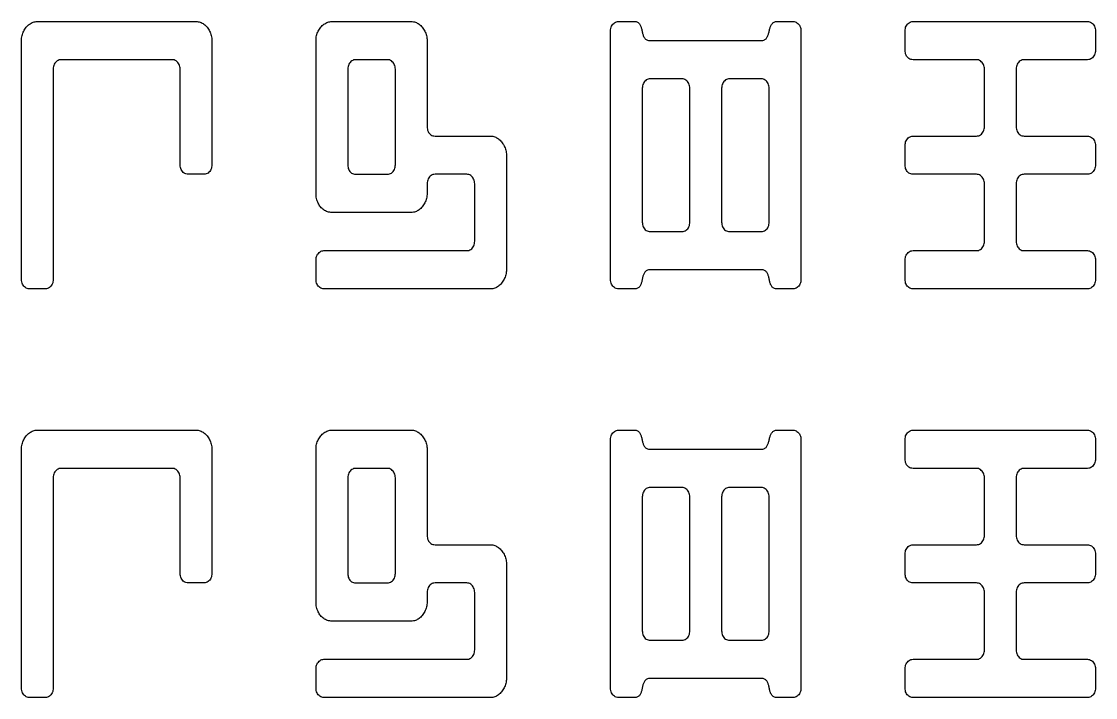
# Model space of a CAD drawing. Extents: x 7.2 to 83.4, y 7.2 to 40.5.
# Drawn here: x 26.42 to 35.21, y 14.4 to 19.93 of the extents above; entities that cross this region are included whole.
import ezdxf

# ---------------------------------------------------------------- set-up
doc = ezdxf.new("R2010")
doc.units = 0
doc.layers.add('Layer_1', color=7, linetype='CONTINUOUS')

msp = doc.modelspace()

# ---------------------------------------------------------------- linework, layer by layer
at = {"layer": 'Layer_1', "color": 7}
for p, q in [((26.545792, 19.933303), (27.844647, 19.933303)), ((28.956486, 19.933305), (29.605915, 19.933305)), ((31.302205, 19.933302), (31.432092, 19.933302)), ((32.601035, 19.933302), (32.730919, 19.933302)), ((33.712889, 19.933303), (35.141631, 19.933303)), ((31.23727, 17.823924), (31.23727, 19.855178)), ((32.795857, 19.855176), (32.795857, 17.823922)), ((33.647954, 19.698928), (33.647954, 19.855179)), ((35.206567, 19.855177), (35.206567, 19.698926)), ((26.415916, 17.823924), (26.415916, 19.777053)), ((27.974539, 19.777053), (27.974539, 18.761426)), ((28.82661, 18.527052), (28.82661, 19.777054)), ((29.735804, 19.777054), (29.735804, 19.073928)), ((31.561955, 19.77705), (32.471154, 19.77705)), ((27.649823, 19.620801), (26.740624, 19.620801)), ((29.411093, 19.620805), (29.151323, 19.620805)), ((34.232442, 19.620805), (33.712899, 19.620805)), ((35.141618, 19.620801), (34.622075, 19.620801)), ((26.675688, 19.542675), (26.675688, 17.823921)), ((27.714758, 18.761424), (27.714758, 19.542676)), ((29.086385, 19.542678), (29.086385, 18.761427)), ((29.476028, 18.761428), (29.476028, 19.542679)), ((34.297378, 19.073928), (34.297378, 19.542679)), ((34.55714, 19.542674), (34.55714, 19.073923)), ((31.821771, 19.464555), (31.562001, 19.464555)), ((32.471198, 19.464555), (32.211428, 19.464555)), ((31.497066, 19.386431), (31.497066, 18.292679)), ((31.886707, 18.292677), (31.886707, 19.386429)), ((32.14649, 19.386431), (32.14649, 18.292679)), ((32.536133, 18.292677), (32.536133, 19.386429)), ((29.800749, 18.995801), (30.255349, 18.995801)), ((33.712887, 18.995802), (34.232429, 18.995802)), ((34.622086, 18.995796), (35.141629, 18.995796)), ((33.647951, 18.761428), (33.647951, 18.917678)), ((35.206564, 18.91767), (35.206564, 18.76142)), ((30.385241, 18.839551), (30.385241, 17.902049)), ((27.909591, 18.6833), (27.779707, 18.6833)), ((29.151333, 18.683303), (29.411083, 18.683302)), ((30.060512, 18.683304), (29.800739, 18.683304)), ((34.23244, 18.683304), (33.712897, 18.683304)), ((35.141616, 18.683294), (34.622073, 18.683294)), ((29.735804, 18.605177), (29.735804, 18.527052)), ((30.125447, 18.136427), (30.125447, 18.605178)), ((34.297375, 18.136427), (34.297375, 18.605178)), ((34.557137, 18.605168), (34.557137, 18.136417)), ((29.605915, 18.3708), (28.956486, 18.3708)), ((31.562014, 18.214555), (31.821759, 18.214551)), ((32.211438, 18.214555), (32.471188, 18.214551)), ((28.89153, 18.058301), (30.060501, 18.058301)), ((33.712884, 18.058301), (34.232427, 18.058301)), ((34.622083, 18.058293), (35.141626, 18.058293)), ((28.826594, 17.823924), (28.826594, 17.980174)), ((33.647948, 17.823924), (33.647948, 17.980174)), ((35.206561, 17.980167), (35.206561, 17.823917)), ((32.471149, 17.902045), (31.56195, 17.902045)), ((26.610743, 17.745795), (26.480861, 17.7458)), ((30.255349, 17.745797), (28.89154, 17.7458)), ((31.432074, 17.745796), (31.302216, 17.7458)), ((32.730909, 17.745796), (32.601025, 17.745796)), ((35.141613, 17.745791), (33.712894, 17.7458)), ((26.545792, 16.589836), (27.844647, 16.589836)), ((28.956486, 16.589838), (29.605915, 16.589838)), ((31.302205, 16.589835), (31.432092, 16.589835)), ((32.601035, 16.589835), (32.730919, 16.589835)), ((33.712889, 16.589835), (35.141631, 16.589835)), ((31.23727, 14.480457), (31.23727, 16.511711)), ((32.795857, 16.511709), (32.795857, 14.480455)), ((33.647954, 16.355461), (33.647954, 16.511711)), ((35.206567, 16.51171), (35.206567, 16.355459)), ((26.415916, 14.480457), (26.415916, 16.433586)), ((27.974539, 16.433586), (27.974539, 15.417958)), ((28.82661, 15.183584), (28.82661, 16.433587)), ((29.735804, 16.433587), (29.735804, 15.730461)), ((31.561955, 16.433583), (32.471154, 16.433583)), ((27.649823, 16.277334), (26.740624, 16.277334)), ((29.411093, 16.277338), (29.151323, 16.277338)), ((34.232442, 16.277337), (33.712899, 16.277337)), ((35.141618, 16.277333), (34.622075, 16.277333)), ((26.675688, 16.19921), (26.675688, 14.480457)), ((27.714758, 15.417957), (27.714758, 16.199208)), ((29.086385, 16.199214), (29.086385, 15.417962)), ((29.476028, 15.41796), (29.476028, 16.199212)), ((34.297378, 15.73046), (34.297378, 16.199211)), ((34.55714, 16.19921), (34.55714, 15.730459)), ((31.821771, 16.121087), (31.562001, 16.121087)), ((32.471198, 16.121087), (32.211428, 16.121087)), ((31.497066, 16.042964), (31.497066, 14.949211)), ((31.886707, 14.949209), (31.886707, 16.042962)), ((32.14649, 16.042964), (32.14649, 14.949211)), ((32.536133, 14.949209), (32.536133, 16.042962)), ((29.800749, 15.652334), (30.255349, 15.652334)), ((33.712887, 15.652334), (34.232429, 15.652334)), ((34.622086, 15.652332), (35.141629, 15.652332)), ((33.647951, 15.41796), (33.647951, 15.574211)), ((35.206564, 15.574206), (35.206564, 15.417956)), ((30.385241, 15.496083), (30.385241, 14.558581)), ((27.909591, 15.339833), (27.779707, 15.339833)), ((29.151333, 15.339839), (29.411083, 15.339835)), ((30.060512, 15.339837), (29.800739, 15.339837)), ((34.23244, 15.339837), (33.712897, 15.339837)), ((35.141616, 15.33983), (34.622073, 15.33983)), ((29.735804, 15.26171), (29.735804, 15.183584)), ((30.125447, 14.79296), (30.125447, 15.261711)), ((34.297375, 14.79296), (34.297375, 15.261711)), ((34.557137, 15.261704), (34.557137, 14.792953)), ((29.605915, 15.027333), (28.956486, 15.027333)), ((31.562014, 14.871087), (31.821759, 14.871084)), ((32.211438, 14.871087), (32.471188, 14.871084)), ((28.89153, 14.714834), (30.060501, 14.714834)), ((33.712884, 14.714834), (34.232427, 14.714834)), ((34.622083, 14.714829), (35.141626, 14.714829)), ((28.826594, 14.480457), (28.826594, 14.636707)), ((33.647948, 14.480457), (33.647948, 14.636707)), ((35.206561, 14.636703), (35.206561, 14.480453)), ((32.471149, 14.55858), (31.56195, 14.55858)), ((26.610743, 14.402331), (26.480861, 14.402333)), ((30.255349, 14.40233), (28.89154, 14.402333)), ((31.432074, 14.402329), (31.302216, 14.402333)), ((32.730909, 14.402329), (32.601025, 14.402329)), ((35.141613, 14.402327), (33.712894, 14.402333))]:
    msp.add_line(p, q, dxfattribs=at)
for points, knots in [([(26.415916, 19.777053), (26.416122, 19.783986), (26.416529, 19.797665), (26.420069, 19.817725), (26.425517, 19.836969), (26.433815, 19.854653), (26.443233, 19.871065), (26.454276, 19.886028), (26.466782, 19.899383), (26.480725, 19.910958), (26.49594, 19.920085), (26.511634, 19.92779), (26.528509, 19.932449), (26.540014, 19.933018), (26.545792, 19.933303)], [0, 0, 0, 0, 0.020783, 0.041005, 0.060942, 0.0806, 0.099431, 0.117644, 0.136253, 0.154202, 0.171806, 0.189366, 0.206533, 0.223848, 0.223848, 0.223848, 0.223848]), ([(27.844647, 19.933303), (27.850425, 19.933018), (27.861932, 19.932449), (27.878805, 19.927787), (27.89448, 19.92011), (27.90956, 19.910996), (27.923259, 19.899468), (27.935095, 19.885696), (27.94669, 19.87123), (27.956174, 19.854751), (27.963659, 19.836752), (27.97004, 19.817815), (27.973838, 19.797683), (27.974303, 19.783986), (27.974539, 19.777053)], [0, 0, 0, 0, 0.017316, 0.034484, 0.052045, 0.069554, 0.087241, 0.105468, 0.123954, 0.142785, 0.162261, 0.182366, 0.202649, 0.223438, 0.223438, 0.223438, 0.223438]), ([(28.82661, 19.777054), (28.826816, 19.783987), (28.827223, 19.797666), (28.830763, 19.817726), (28.836211, 19.836971), (28.844509, 19.854655), (28.853926, 19.871066), (28.864969, 19.88603), (28.877476, 19.899384), (28.891418, 19.910959), (28.906632, 19.920087), (28.922326, 19.927792), (28.939202, 19.93245), (28.950708, 19.933019), (28.956486, 19.933305)], [0, 0, 0, 0, 0.020783, 0.041005, 0.060942, 0.0806, 0.099431, 0.117644, 0.136253, 0.154201, 0.171804, 0.189364, 0.206532, 0.223848, 0.223848, 0.223848, 0.223848]), ([(29.605915, 19.933305), (29.611692, 19.933019), (29.623198, 19.932451), (29.640071, 19.927789), (29.655745, 19.920111), (29.670825, 19.910997), (29.684524, 19.899469), (29.69636, 19.885698), (29.707955, 19.871231), (29.717438, 19.854752), (29.724923, 19.836754), (29.731305, 19.817816), (29.735103, 19.797684), (29.735568, 19.783987), (29.735804, 19.777054)], [0, 0, 0, 0, 0.017314, 0.034482, 0.052042, 0.069551, 0.087239, 0.105466, 0.123952, 0.142783, 0.162258, 0.182364, 0.202646, 0.223436, 0.223436, 0.223436, 0.223436]), ([(31.23727, 19.855178), (31.237636, 19.862376), (31.238339, 19.876186), (31.244996, 19.895558), (31.255762, 19.911593), (31.269303, 19.923901), (31.285169, 19.93195), (31.296517, 19.93285), (31.302205, 19.933302)], [0, 0, 0, 0, 0.021537, 0.041326, 0.060582, 0.078886, 0.095777, 0.112756, 0.112756, 0.112756, 0.112756]), ([(31.432092, 19.933302), (31.43685, 19.933081), (31.445676, 19.93267), (31.457867, 19.928704), (31.466703, 19.921269), (31.474341, 19.913251), (31.480528, 19.903726), (31.485025, 19.892778), (31.489386, 19.881124), (31.492809, 19.868457), (31.494858, 19.85512), (31.497775, 19.841942), (31.501206, 19.829336), (31.504766, 19.817315), (31.510156, 19.806452), (31.51669, 19.796706), (31.523967, 19.787421), (31.534673, 19.78129), (31.547543, 19.777603), (31.556928, 19.777243), (31.561955, 19.77705)], [0, 0, 0, 0, 0.014271, 0.02647, 0.037575, 0.048501, 0.059667, 0.071383, 0.083937, 0.096996, 0.110649, 0.124394, 0.137453, 0.149858, 0.161933, 0.173622, 0.185128, 0.196876, 0.209915, 0.224956, 0.224956, 0.224956, 0.224956]), ([(32.471154, 19.77705), (32.475769, 19.777247), (32.484417, 19.777617), (32.496335, 19.7813), (32.506179, 19.787693), (32.513382, 19.796683), (32.519944, 19.806445), (32.525176, 19.817425), (32.529507, 19.829269), (32.533273, 19.841905), (32.536095, 19.855176), (32.538916, 19.868448), (32.542686, 19.881081), (32.546987, 19.892899), (32.552206, 19.903701), (32.558684, 19.91319), (32.566445, 19.921398), (32.575661, 19.928574), (32.587734, 19.932651), (32.596421, 19.933076), (32.601035, 19.933302)], [0, 0, 0, 0, 0.013814, 0.025883, 0.036957, 0.048463, 0.060152, 0.072227, 0.08482, 0.097972, 0.111741, 0.12551, 0.138662, 0.151255, 0.163208, 0.174559, 0.185561, 0.197026, 0.209225, 0.223049, 0.223049, 0.223049, 0.223049]), ([(32.730919, 19.933302), (32.736616, 19.93282), (32.748035, 19.931855), (32.763937, 19.923304), (32.777309, 19.910349), (32.787943, 19.894114), (32.794726, 19.875247), (32.795474, 19.861969), (32.795857, 19.855176)], [0, 0, 0, 0, 0.016997, 0.03407, 0.052836, 0.072432, 0.091836, 0.112159, 0.112159, 0.112159, 0.112159]), ([(33.647954, 19.855179), (33.64832, 19.862376), (33.649023, 19.876187), (33.65568, 19.895559), (33.666446, 19.911594), (33.679987, 19.923901), (33.695852, 19.93195), (33.7072, 19.932851), (33.712889, 19.933303)], [0, 0, 0, 0, 0.021537, 0.041326, 0.060582, 0.078886, 0.095777, 0.112756, 0.112756, 0.112756, 0.112756]), ([(35.141631, 19.933303), (35.147328, 19.932821), (35.158747, 19.931855), (35.174648, 19.923305), (35.188018, 19.910349), (35.198653, 19.894114), (35.205435, 19.875248), (35.206184, 19.861969), (35.206567, 19.855177)], [0, 0, 0, 0, 0.016997, 0.034069, 0.052834, 0.07243, 0.091834, 0.112157, 0.112157, 0.112157, 0.112157]), ([(33.712899, 19.620805), (33.706875, 19.621235), (33.695089, 19.622076), (33.678753, 19.630017), (33.665415, 19.642502), (33.655246, 19.658653), (33.648959, 19.677966), (33.648299, 19.691736), (33.647954, 19.698928)], [0, 0, 0, 0, 0.017981, 0.035177, 0.053232, 0.072183, 0.091866, 0.113393, 0.113393, 0.113393, 0.113393]), ([(35.206567, 19.698926), (35.206206, 19.692139), (35.205503, 19.678903), (35.199094, 19.660085), (35.189049, 19.643743), (35.175892, 19.630605), (35.159508, 19.62216), (35.147651, 19.621259), (35.141618, 19.620801)], [0, 0, 0, 0, 0.020311, 0.039608, 0.058904, 0.077427, 0.094802, 0.1128, 0.1128, 0.1128, 0.1128]), ([(26.740624, 19.620801), (26.734936, 19.62035), (26.723588, 19.619449), (26.707724, 19.611398), (26.694181, 19.599091), (26.683415, 19.583055), (26.676758, 19.563683), (26.676055, 19.549872), (26.675688, 19.542675)], [0, 0, 0, 0, 0.016977, 0.033868, 0.052175, 0.07143, 0.09122, 0.112757, 0.112757, 0.112757, 0.112757]), ([(27.714758, 19.542676), (27.714376, 19.549468), (27.713627, 19.562747), (27.706845, 19.581614), (27.69621, 19.597847), (27.682842, 19.610804), (27.66694, 19.619355), (27.655521, 19.62032), (27.649823, 19.620801)], [0, 0, 0, 0, 0.020323, 0.039727, 0.059323, 0.078087, 0.095158, 0.112157, 0.112157, 0.112157, 0.112157]), ([(29.151323, 19.620805), (29.145635, 19.620354), (29.134287, 19.619452), (29.118421, 19.611402), (29.104878, 19.599095), (29.094111, 19.583059), (29.087454, 19.563687), (29.086751, 19.549876), (29.086385, 19.542678)], [0, 0, 0, 0, 0.016977, 0.033869, 0.052177, 0.071433, 0.091222, 0.112759, 0.112759, 0.112759, 0.112759]), ([(29.476028, 19.542679), (29.475645, 19.549472), (29.474897, 19.562751), (29.468115, 19.581617), (29.45748, 19.59785), (29.444112, 19.610808), (29.42821, 19.619358), (29.41679, 19.620324), (29.411093, 19.620805)], [0, 0, 0, 0, 0.020323, 0.039727, 0.059323, 0.078087, 0.095158, 0.112157, 0.112157, 0.112157, 0.112157]), ([(34.297378, 19.542679), (34.296995, 19.549471), (34.296246, 19.56275), (34.289464, 19.581617), (34.278829, 19.59785), (34.265461, 19.610807), (34.249559, 19.619358), (34.23814, 19.620323), (34.232442, 19.620805)], [0, 0, 0, 0, 0.020323, 0.039727, 0.059323, 0.078087, 0.095158, 0.112157, 0.112157, 0.112157, 0.112157]), ([(34.622075, 19.620801), (34.616388, 19.620349), (34.605041, 19.619448), (34.589176, 19.611397), (34.575633, 19.59909), (34.564866, 19.583054), (34.558209, 19.563682), (34.557506, 19.549872), (34.55714, 19.542674)], [0, 0, 0, 0, 0.016976, 0.033867, 0.052175, 0.07143, 0.091219, 0.112757, 0.112757, 0.112757, 0.112757]), ([(31.562001, 19.464555), (31.556314, 19.464103), (31.544967, 19.463202), (31.529102, 19.455152), (31.515558, 19.442847), (31.504792, 19.426811), (31.498135, 19.407439), (31.497432, 19.393629), (31.497066, 19.386431)], [0, 0, 0, 0, 0.016976, 0.033867, 0.052173, 0.071429, 0.091218, 0.112755, 0.112755, 0.112755, 0.112755]), ([(31.886707, 19.386429), (31.886324, 19.393222), (31.885575, 19.4065), (31.878793, 19.425367), (31.868158, 19.4416), (31.85479, 19.454557), (31.838888, 19.463108), (31.827469, 19.464073), (31.821771, 19.464555)], [0, 0, 0, 0, 0.020323, 0.039727, 0.059323, 0.078086, 0.095158, 0.112157, 0.112157, 0.112157, 0.112157]), ([(32.211428, 19.464555), (32.20574, 19.464103), (32.194392, 19.463202), (32.178527, 19.455153), (32.164982, 19.442847), (32.154216, 19.426811), (32.147559, 19.407439), (32.146856, 19.393629), (32.14649, 19.386431)], [0, 0, 0, 0, 0.016977, 0.033869, 0.052175, 0.071431, 0.09122, 0.112758, 0.112758, 0.112758, 0.112758]), ([(32.536133, 19.386429), (32.535751, 19.393222), (32.535002, 19.4065), (32.52822, 19.425367), (32.517585, 19.4416), (32.504217, 19.454557), (32.488315, 19.463108), (32.476895, 19.464073), (32.471198, 19.464555)], [0, 0, 0, 0, 0.020323, 0.039727, 0.059323, 0.078086, 0.095158, 0.112157, 0.112157, 0.112157, 0.112157]), ([(29.735804, 19.073928), (29.736149, 19.066736), (29.736809, 19.052966), (29.743096, 19.033653), (29.753265, 19.017501), (29.766605, 19.005016), (29.782941, 18.997073), (29.794726, 18.996231), (29.800749, 18.995801)], [0, 0, 0, 0, 0.021526, 0.041209, 0.060161, 0.078219, 0.095416, 0.113394, 0.113394, 0.113394, 0.113394]), ([(30.255349, 18.995801), (30.261127, 18.995516), (30.272633, 18.994947), (30.289507, 18.990285), (30.305182, 18.982608), (30.320262, 18.973494), (30.333961, 18.961965), (30.345797, 18.948194), (30.357392, 18.933727), (30.366875, 18.917248), (30.37436, 18.89925), (30.380742, 18.880313), (30.384539, 18.86018), (30.385005, 18.846484), (30.385241, 18.839551)], [0, 0, 0, 0, 0.017316, 0.034484, 0.052045, 0.069554, 0.087241, 0.105468, 0.123954, 0.142785, 0.162261, 0.182366, 0.202649, 0.223438, 0.223438, 0.223438, 0.223438]), ([(33.647951, 18.917678), (33.648317, 18.924876), (33.64902, 18.938686), (33.655677, 18.958058), (33.666443, 18.974093), (33.679984, 18.986401), (33.69585, 18.99445), (33.707198, 18.99535), (33.712887, 18.995802)], [0, 0, 0, 0, 0.021537, 0.041326, 0.060582, 0.078886, 0.095777, 0.112756, 0.112756, 0.112756, 0.112756]), ([(34.232429, 18.995802), (34.238463, 18.99626), (34.25032, 18.997161), (34.266704, 19.005606), (34.27986, 19.018744), (34.289905, 19.035086), (34.296314, 19.053904), (34.297017, 19.06714), (34.297378, 19.073928)], [0, 0, 0, 0, 0.018, 0.035374, 0.053896, 0.073193, 0.09249, 0.112801, 0.112801, 0.112801, 0.112801]), ([(34.55714, 19.073923), (34.557485, 19.066731), (34.558146, 19.052961), (34.564432, 19.033648), (34.574601, 19.017496), (34.587941, 19.005011), (34.604277, 18.997068), (34.616062, 18.996226), (34.622086, 18.995796)], [0, 0, 0, 0, 0.021526, 0.041209, 0.060161, 0.078219, 0.095416, 0.113394, 0.113394, 0.113394, 0.113394]), ([(35.141629, 18.995796), (35.147325, 18.995315), (35.158744, 18.994349), (35.174645, 18.985798), (35.188016, 18.972842), (35.19865, 18.956608), (35.205433, 18.937741), (35.206181, 18.924463), (35.206564, 18.91767)], [0, 0, 0, 0, 0.016997, 0.034069, 0.052834, 0.07243, 0.091834, 0.112157, 0.112157, 0.112157, 0.112157]), ([(27.779707, 18.6833), (27.773682, 18.68373), (27.761896, 18.684571), (27.745559, 18.692513), (27.73222, 18.704997), (27.722051, 18.721149), (27.715764, 18.740462), (27.715103, 18.754231), (27.714758, 18.761424)], [0, 0, 0, 0, 0.017981, 0.035178, 0.053234, 0.072185, 0.091868, 0.113395, 0.113395, 0.113395, 0.113395]), ([(27.974539, 18.761426), (27.974178, 18.754638), (27.973475, 18.741402), (27.967066, 18.722584), (27.957021, 18.706242), (27.943864, 18.693105), (27.92748, 18.68466), (27.915624, 18.683759), (27.909591, 18.6833)], [0, 0, 0, 0, 0.020311, 0.039608, 0.058904, 0.077427, 0.094802, 0.1128, 0.1128, 0.1128, 0.1128]), ([(29.086385, 18.761427), (29.08673, 18.754234), (29.08739, 18.740465), (29.093677, 18.721152), (29.103846, 18.704999), (29.117187, 18.692516), (29.133523, 18.684574), (29.145309, 18.683733), (29.151333, 18.683303)], [0, 0, 0, 0, 0.021526, 0.041209, 0.060161, 0.078218, 0.095415, 0.113395, 0.113395, 0.113395, 0.113395]), ([(29.411083, 18.683302), (29.417116, 18.68376), (29.428973, 18.684661), (29.445356, 18.693106), (29.458511, 18.706245), (29.468556, 18.722586), (29.474965, 18.741404), (29.475668, 18.75464), (29.476028, 18.761428)], [0, 0, 0, 0, 0.017999, 0.035373, 0.053894, 0.073191, 0.092488, 0.112798, 0.112798, 0.112798, 0.112798]), ([(33.712897, 18.683304), (33.706873, 18.683734), (33.695087, 18.684575), (33.67875, 18.692516), (33.665412, 18.705001), (33.655243, 18.721152), (33.648957, 18.740466), (33.648296, 18.754235), (33.647951, 18.761428)], [0, 0, 0, 0, 0.017981, 0.035177, 0.053232, 0.072183, 0.091866, 0.113393, 0.113393, 0.113393, 0.113393]), ([(35.206564, 18.76142), (35.206204, 18.754632), (35.2055, 18.741396), (35.199091, 18.722578), (35.189046, 18.706236), (35.175889, 18.693099), (35.159505, 18.684654), (35.147649, 18.683753), (35.141616, 18.683294)], [0, 0, 0, 0, 0.020311, 0.039608, 0.058904, 0.077427, 0.094802, 0.1128, 0.1128, 0.1128, 0.1128]), ([(29.800739, 18.683304), (29.795052, 18.682852), (29.783705, 18.681951), (29.76784, 18.6739), (29.754296, 18.661594), (29.74353, 18.645557), (29.736873, 18.626186), (29.73617, 18.612375), (29.735804, 18.605177)], [0, 0, 0, 0, 0.016976, 0.033867, 0.052175, 0.07143, 0.091219, 0.112757, 0.112757, 0.112757, 0.112757]), ([(30.125447, 18.605178), (30.125064, 18.611971), (30.124316, 18.625249), (30.117533, 18.644116), (30.106899, 18.660349), (30.093531, 18.673307), (30.077629, 18.681857), (30.066209, 18.682822), (30.060512, 18.683304)], [0, 0, 0, 0, 0.020323, 0.039727, 0.059323, 0.078087, 0.095158, 0.112157, 0.112157, 0.112157, 0.112157]), ([(34.297375, 18.605178), (34.296992, 18.611971), (34.296244, 18.625249), (34.289461, 18.644116), (34.278827, 18.660349), (34.265459, 18.673307), (34.249556, 18.681857), (34.238137, 18.682822), (34.23244, 18.683304)], [0, 0, 0, 0, 0.020323, 0.039727, 0.059323, 0.078087, 0.095158, 0.112157, 0.112157, 0.112157, 0.112157]), ([(34.622073, 18.683294), (34.616385, 18.682843), (34.605038, 18.681942), (34.589174, 18.673891), (34.57563, 18.661584), (34.564864, 18.645548), (34.558207, 18.626176), (34.557504, 18.612365), (34.557137, 18.605168)], [0, 0, 0, 0, 0.016976, 0.033867, 0.052175, 0.07143, 0.091219, 0.112757, 0.112757, 0.112757, 0.112757]), ([(28.956486, 18.3708), (28.950485, 18.371054), (28.93857, 18.371557), (28.921114, 18.375842), (28.904644, 18.382483), (28.889641, 18.391802), (28.875979, 18.402859), (28.863767, 18.415836), (28.853026, 18.430561), (28.843895, 18.446976), (28.836181, 18.465053), (28.830745, 18.484756), (28.827228, 18.505634), (28.826818, 18.519849), (28.82661, 18.527052)], [0, 0, 0, 0, 0.017979, 0.035702, 0.05361, 0.071048, 0.088477, 0.106206, 0.124349, 0.143012, 0.162446, 0.183165, 0.20419, 0.225785, 0.225785, 0.225785, 0.225785]), ([(29.735804, 18.527052), (29.735568, 18.520119), (29.735102, 18.506423), (29.731308, 18.486289), (29.724898, 18.46732), (29.717405, 18.449147), (29.70784, 18.432355), (29.696755, 18.417274), (29.68434, 18.403922), (29.670669, 18.392532), (29.656077, 18.38256), (29.639939, 18.375863), (29.623165, 18.371554), (29.611691, 18.371053), (29.605915, 18.3708)], [0, 0, 0, 0, 0.020789, 0.041072, 0.061177, 0.080776, 0.09996, 0.11899, 0.136814, 0.154501, 0.172306, 0.189589, 0.206655, 0.223958, 0.223958, 0.223958, 0.223958]), ([(31.497066, 18.292679), (31.497411, 18.285486), (31.498071, 18.271717), (31.504358, 18.252404), (31.514527, 18.236251), (31.527868, 18.223768), (31.544204, 18.215826), (31.55599, 18.214985), (31.562014, 18.214555)], [0, 0, 0, 0, 0.021526, 0.04121, 0.060161, 0.078218, 0.095415, 0.113395, 0.113395, 0.113395, 0.113395]), ([(31.821759, 18.214551), (31.827792, 18.21501), (31.839649, 18.215911), (31.856033, 18.224355), (31.869189, 18.237493), (31.879234, 18.253835), (31.885643, 18.272653), (31.886346, 18.28589), (31.886707, 18.292677)], [0, 0, 0, 0, 0.018, 0.035374, 0.053896, 0.073193, 0.09249, 0.112801, 0.112801, 0.112801, 0.112801]), ([(32.14649, 18.292679), (32.146835, 18.285486), (32.147495, 18.271717), (32.153782, 18.252404), (32.163951, 18.236251), (32.177292, 18.223768), (32.193628, 18.215826), (32.205414, 18.214985), (32.211438, 18.214555)], [0, 0, 0, 0, 0.021526, 0.04121, 0.060161, 0.078218, 0.095415, 0.113395, 0.113395, 0.113395, 0.113395]), ([(32.471188, 18.214551), (32.477221, 18.21501), (32.489078, 18.21591), (32.505461, 18.224355), (32.518616, 18.237494), (32.528661, 18.253835), (32.53507, 18.272653), (32.535773, 18.28589), (32.536133, 18.292677)], [0, 0, 0, 0, 0.017999, 0.035373, 0.053894, 0.073191, 0.092488, 0.112799, 0.112799, 0.112799, 0.112799]), ([(30.060501, 18.058301), (30.066535, 18.05876), (30.078392, 18.059661), (30.094775, 18.068105), (30.107929, 18.081244), (30.117975, 18.097585), (30.124384, 18.116404), (30.125087, 18.12964), (30.125447, 18.136427)], [0, 0, 0, 0, 0.017999, 0.035373, 0.053894, 0.073191, 0.092488, 0.112799, 0.112799, 0.112799, 0.112799]), ([(34.232427, 18.058301), (34.23846, 18.05876), (34.250317, 18.059661), (34.266702, 18.068105), (34.279857, 18.081244), (34.289903, 18.097585), (34.296312, 18.116404), (34.297015, 18.12964), (34.297375, 18.136427)], [0, 0, 0, 0, 0.018, 0.035374, 0.053896, 0.073193, 0.09249, 0.112801, 0.112801, 0.112801, 0.112801]), ([(34.557137, 18.136417), (34.557482, 18.129224), (34.558143, 18.115455), (34.56443, 18.096142), (34.574598, 18.079989), (34.587939, 18.067506), (34.604275, 18.059564), (34.61606, 18.058723), (34.622083, 18.058293)], [0, 0, 0, 0, 0.021526, 0.041209, 0.060161, 0.078218, 0.095414, 0.113392, 0.113392, 0.113392, 0.113392]), ([(28.826594, 17.980174), (28.82696, 17.987372), (28.827663, 18.001182), (28.83432, 18.020554), (28.845087, 18.036589), (28.858627, 18.048898), (28.874493, 18.056949), (28.885841, 18.05785), (28.89153, 18.058301)], [0, 0, 0, 0, 0.021537, 0.041326, 0.060582, 0.078887, 0.095779, 0.112758, 0.112758, 0.112758, 0.112758]), ([(33.647948, 17.980174), (33.648315, 17.987372), (33.649018, 18.001182), (33.655675, 18.020554), (33.666441, 18.036589), (33.679982, 18.048898), (33.695847, 18.056949), (33.707195, 18.05785), (33.712884, 18.058301)], [0, 0, 0, 0, 0.021537, 0.041326, 0.060582, 0.078887, 0.095779, 0.112758, 0.112758, 0.112758, 0.112758]), ([(35.141626, 18.058293), (35.147323, 18.057811), (35.158741, 18.056846), (35.174643, 18.048295), (35.188013, 18.035339), (35.198647, 18.019105), (35.20543, 18.000238), (35.206179, 17.98696), (35.206561, 17.980167)], [0, 0, 0, 0, 0.016997, 0.034069, 0.052834, 0.07243, 0.091834, 0.112157, 0.112157, 0.112157, 0.112157]), ([(30.385241, 17.902049), (30.385005, 17.895116), (30.384539, 17.88142), (30.380745, 17.861285), (30.374335, 17.842317), (30.366842, 17.824144), (30.357277, 17.807352), (30.346192, 17.792271), (30.333777, 17.778919), (30.320106, 17.767529), (30.305514, 17.757557), (30.289375, 17.75086), (30.2726, 17.746551), (30.261126, 17.74605), (30.255349, 17.745797)], [0, 0, 0, 0, 0.020789, 0.041072, 0.061177, 0.080776, 0.09996, 0.11899, 0.136814, 0.154501, 0.172306, 0.189589, 0.206656, 0.223961, 0.223961, 0.223961, 0.223961]), ([(31.56195, 17.902045), (31.556962, 17.901824), (31.547692, 17.901413), (31.534899, 17.897432), (31.525353, 17.890208), (31.517563, 17.881934), (31.511131, 17.872434), (31.505736, 17.86177), (31.502298, 17.849783), (31.499141, 17.837176), (31.497036, 17.82391), (31.494776, 17.810651), (31.491413, 17.79797), (31.487007, 17.786292), (31.48251, 17.775155), (31.476213, 17.765392), (31.469098, 17.756342), (31.458912, 17.749953), (31.446297, 17.746344), (31.437062, 17.745988), (31.432074, 17.745796)], [0, 0, 0, 0, 0.014951, 0.027789, 0.039432, 0.050434, 0.061786, 0.073739, 0.086113, 0.099089, 0.112723, 0.126377, 0.139436, 0.15199, 0.163831, 0.17534, 0.186773, 0.198038, 0.210753, 0.225689, 0.225689, 0.225689, 0.225689]), ([(32.601025, 17.745796), (32.596036, 17.745989), (32.586801, 17.746345), (32.574179, 17.749949), (32.563995, 17.756369), (32.556761, 17.765431), (32.550247, 17.775205), (32.544837, 17.786044), (32.541369, 17.798059), (32.538218, 17.81067), (32.536111, 17.823934), (32.533852, 17.837195), (32.530485, 17.849873), (32.526108, 17.861521), (32.521621, 17.872479), (32.515409, 17.881972), (32.50774, 17.890238), (32.498193, 17.897427), (32.485407, 17.901414), (32.476136, 17.901824), (32.471149, 17.902045)], [0, 0, 0, 0, 0.014939, 0.027655, 0.038916, 0.050422, 0.062112, 0.074187, 0.086561, 0.099537, 0.113172, 0.126826, 0.139884, 0.152438, 0.164154, 0.17532, 0.186246, 0.197892, 0.21073, 0.225677, 0.225677, 0.225677, 0.225677]), ([(26.480861, 17.7458), (26.474837, 17.74623), (26.463051, 17.747071), (26.446715, 17.755012), (26.433377, 17.767497), (26.423208, 17.783649), (26.416921, 17.802962), (26.416261, 17.816731), (26.415916, 17.823924)], [0, 0, 0, 0, 0.017981, 0.035177, 0.053232, 0.072183, 0.091866, 0.113393, 0.113393, 0.113393, 0.113393]), ([(26.675688, 17.823921), (26.675328, 17.817134), (26.674625, 17.803898), (26.668216, 17.78508), (26.658171, 17.768737), (26.645014, 17.7556), (26.628631, 17.747155), (26.616775, 17.746254), (26.610743, 17.745795)], [0, 0, 0, 0, 0.020311, 0.039608, 0.058904, 0.077427, 0.094801, 0.112798, 0.112798, 0.112798, 0.112798]), ([(28.89154, 17.7458), (28.885516, 17.74623), (28.87373, 17.747071), (28.857393, 17.755012), (28.844055, 17.767497), (28.833886, 17.783649), (28.8276, 17.802962), (28.826939, 17.816731), (28.826594, 17.823924)], [0, 0, 0, 0, 0.017981, 0.035177, 0.053232, 0.072183, 0.091866, 0.113393, 0.113393, 0.113393, 0.113393]), ([(31.302216, 17.7458), (31.296192, 17.74623), (31.284406, 17.747071), (31.268069, 17.755012), (31.254731, 17.767497), (31.244562, 17.783649), (31.238276, 17.802962), (31.237615, 17.816731), (31.23727, 17.823924)], [0, 0, 0, 0, 0.017981, 0.035177, 0.053232, 0.072183, 0.091866, 0.113393, 0.113393, 0.113393, 0.113393]), ([(32.795857, 17.823922), (32.795497, 17.817135), (32.794794, 17.803899), (32.788385, 17.785081), (32.778339, 17.768738), (32.765183, 17.755601), (32.748799, 17.747156), (32.736942, 17.746255), (32.730909, 17.745796)], [0, 0, 0, 0, 0.020311, 0.039608, 0.058904, 0.077427, 0.094802, 0.112801, 0.112801, 0.112801, 0.112801]), ([(33.712894, 17.7458), (33.70687, 17.74623), (33.695084, 17.747071), (33.678748, 17.755012), (33.66541, 17.767497), (33.655241, 17.783649), (33.648954, 17.802962), (33.648294, 17.816731), (33.647948, 17.823924)], [0, 0, 0, 0, 0.017981, 0.035177, 0.053232, 0.072183, 0.091866, 0.113393, 0.113393, 0.113393, 0.113393]), ([(35.206561, 17.823917), (35.206201, 17.817129), (35.205498, 17.803893), (35.199089, 17.785075), (35.189044, 17.768733), (35.175887, 17.755595), (35.159503, 17.74715), (35.147646, 17.746249), (35.141613, 17.745791)], [0, 0, 0, 0, 0.020311, 0.039608, 0.058904, 0.077427, 0.094802, 0.112801, 0.112801, 0.112801, 0.112801]), ([(26.415916, 16.433586), (26.416122, 16.440518), (26.416529, 16.454197), (26.420069, 16.474257), (26.425517, 16.493502), (26.433815, 16.511186), (26.443233, 16.527597), (26.454276, 16.542561), (26.466782, 16.555915), (26.480725, 16.56749), (26.49594, 16.576617), (26.511634, 16.584323), (26.528509, 16.588981), (26.540014, 16.58955), (26.545792, 16.589836)], [0, 0, 0, 0, 0.020783, 0.041005, 0.060942, 0.0806, 0.099431, 0.117644, 0.136253, 0.154202, 0.171806, 0.189366, 0.206533, 0.223848, 0.223848, 0.223848, 0.223848]), ([(27.844647, 16.589836), (27.850425, 16.589551), (27.861932, 16.588982), (27.878805, 16.58432), (27.89448, 16.576642), (27.90956, 16.567528), (27.923259, 16.556), (27.935095, 16.542229), (27.94669, 16.527762), (27.956174, 16.511283), (27.963659, 16.493285), (27.97004, 16.474347), (27.973838, 16.454215), (27.974303, 16.440518), (27.974539, 16.433586)], [0, 0, 0, 0, 0.017316, 0.034484, 0.052045, 0.069554, 0.087241, 0.105468, 0.123954, 0.142785, 0.162261, 0.182366, 0.202649, 0.223438, 0.223438, 0.223438, 0.223438]), ([(28.82661, 16.433587), (28.826816, 16.44052), (28.827223, 16.454199), (28.830763, 16.474259), (28.836211, 16.493504), (28.844509, 16.511187), (28.853926, 16.527599), (28.864969, 16.542562), (28.877476, 16.555917), (28.891418, 16.567492), (28.906632, 16.576619), (28.922326, 16.584324), (28.939202, 16.588983), (28.950708, 16.589552), (28.956486, 16.589838)], [0, 0, 0, 0, 0.020783, 0.041005, 0.060942, 0.0806, 0.099431, 0.117644, 0.136253, 0.154201, 0.171804, 0.189364, 0.206532, 0.223848, 0.223848, 0.223848, 0.223848]), ([(29.605915, 16.589838), (29.611692, 16.589552), (29.623198, 16.588983), (29.640071, 16.584321), (29.655745, 16.576644), (29.670825, 16.56753), (29.684524, 16.556002), (29.69636, 16.54223), (29.707955, 16.527764), (29.717438, 16.511285), (29.724923, 16.493286), (29.731305, 16.474349), (29.735103, 16.454217), (29.735568, 16.44052), (29.735804, 16.433587)], [0, 0, 0, 0, 0.017314, 0.034482, 0.052042, 0.069551, 0.087239, 0.105466, 0.123952, 0.142783, 0.162258, 0.182364, 0.202646, 0.223436, 0.223436, 0.223436, 0.223436]), ([(31.23727, 16.511711), (31.237636, 16.518908), (31.238339, 16.532719), (31.244996, 16.552091), (31.255762, 16.568126), (31.269303, 16.580433), (31.285169, 16.588482), (31.296517, 16.589383), (31.302205, 16.589835)], [0, 0, 0, 0, 0.021537, 0.041326, 0.060582, 0.078886, 0.095777, 0.112756, 0.112756, 0.112756, 0.112756]), ([(31.432092, 16.589835), (31.43685, 16.589613), (31.445676, 16.589203), (31.457867, 16.585237), (31.466703, 16.577801), (31.474341, 16.569784), (31.480528, 16.560259), (31.485025, 16.54931), (31.489386, 16.537657), (31.492809, 16.52499), (31.494858, 16.511652), (31.497775, 16.498475), (31.501206, 16.485869), (31.504766, 16.473847), (31.510156, 16.462985), (31.51669, 16.453238), (31.523967, 16.443953), (31.534673, 16.437822), (31.547543, 16.434136), (31.556928, 16.433776), (31.561955, 16.433583)], [0, 0, 0, 0, 0.014271, 0.02647, 0.037575, 0.048501, 0.059667, 0.071383, 0.083937, 0.096996, 0.110649, 0.124394, 0.137453, 0.149858, 0.161933, 0.173622, 0.185128, 0.196876, 0.209915, 0.224956, 0.224956, 0.224956, 0.224956]), ([(32.471154, 16.433583), (32.475769, 16.43378), (32.484417, 16.434149), (32.496335, 16.437832), (32.506179, 16.444226), (32.513382, 16.453216), (32.519944, 16.462978), (32.525176, 16.473957), (32.529507, 16.485801), (32.533273, 16.498438), (32.536095, 16.511709), (32.538916, 16.524981), (32.542686, 16.537614), (32.546987, 16.549431), (32.552206, 16.560234), (32.558684, 16.569723), (32.566445, 16.577931), (32.575661, 16.585106), (32.587734, 16.589183), (32.596421, 16.589609), (32.601035, 16.589835)], [0, 0, 0, 0, 0.013814, 0.025883, 0.036957, 0.048463, 0.060152, 0.072227, 0.08482, 0.097972, 0.111741, 0.12551, 0.138662, 0.151255, 0.163208, 0.174559, 0.185561, 0.197026, 0.209225, 0.223049, 0.223049, 0.223049, 0.223049]), ([(32.730919, 16.589835), (32.736616, 16.589353), (32.748035, 16.588387), (32.763937, 16.579836), (32.777309, 16.566881), (32.787943, 16.550646), (32.794726, 16.53178), (32.795474, 16.518501), (32.795857, 16.511709)], [0, 0, 0, 0, 0.016997, 0.03407, 0.052836, 0.072432, 0.091836, 0.112159, 0.112159, 0.112159, 0.112159]), ([(33.647954, 16.511711), (33.64832, 16.518909), (33.649023, 16.532719), (33.65568, 16.552091), (33.666446, 16.568126), (33.679987, 16.580434), (33.695852, 16.588483), (33.7072, 16.589384), (33.712889, 16.589835)], [0, 0, 0, 0, 0.021537, 0.041326, 0.060582, 0.078886, 0.095777, 0.112756, 0.112756, 0.112756, 0.112756]), ([(35.141631, 16.589835), (35.147328, 16.589353), (35.158747, 16.588388), (35.174648, 16.579837), (35.188018, 16.566881), (35.198653, 16.550647), (35.205435, 16.53178), (35.206184, 16.518502), (35.206567, 16.51171)], [0, 0, 0, 0, 0.016997, 0.034069, 0.052834, 0.07243, 0.091834, 0.112157, 0.112157, 0.112157, 0.112157]), ([(33.712899, 16.277337), (33.706875, 16.277767), (33.695089, 16.278608), (33.678753, 16.28655), (33.665415, 16.299034), (33.655246, 16.315186), (33.648959, 16.334499), (33.648299, 16.348268), (33.647954, 16.355461)], [0, 0, 0, 0, 0.017981, 0.035177, 0.053232, 0.072183, 0.091866, 0.113393, 0.113393, 0.113393, 0.113393]), ([(35.206567, 16.355459), (35.206206, 16.348671), (35.205503, 16.335435), (35.199094, 16.316617), (35.189049, 16.300275), (35.175892, 16.287138), (35.159508, 16.278693), (35.147651, 16.277792), (35.141618, 16.277333)], [0, 0, 0, 0, 0.020311, 0.039608, 0.058904, 0.077427, 0.094802, 0.1128, 0.1128, 0.1128, 0.1128]), ([(26.740624, 16.277334), (26.734936, 16.276883), (26.723589, 16.275982), (26.707724, 16.267932), (26.694181, 16.255626), (26.683415, 16.239591), (26.676758, 16.220219), (26.676055, 16.206408), (26.675688, 16.19921)], [0, 0, 0, 0, 0.016977, 0.033868, 0.052173, 0.071429, 0.091218, 0.112755, 0.112755, 0.112755, 0.112755]), ([(27.714758, 16.199208), (27.714376, 16.206001), (27.713627, 16.219279), (27.706845, 16.238146), (27.69621, 16.254379), (27.682842, 16.267337), (27.66694, 16.275887), (27.655521, 16.276852), (27.649823, 16.277334)], [0, 0, 0, 0, 0.020323, 0.039727, 0.059323, 0.078087, 0.095158, 0.112157, 0.112157, 0.112157, 0.112157]), ([(29.151323, 16.277338), (29.145635, 16.276886), (29.134287, 16.275985), (29.118422, 16.267936), (29.104877, 16.255631), (29.094111, 16.239594), (29.087454, 16.220223), (29.086751, 16.206412), (29.086385, 16.199214)], [0, 0, 0, 0, 0.016977, 0.033869, 0.052175, 0.071431, 0.09122, 0.112758, 0.112758, 0.112758, 0.112758]), ([(29.476028, 16.199212), (29.475645, 16.206005), (29.474897, 16.219283), (29.468115, 16.23815), (29.45748, 16.254383), (29.444112, 16.267341), (29.42821, 16.275891), (29.41679, 16.276856), (29.411093, 16.277338)], [0, 0, 0, 0, 0.020323, 0.039727, 0.059323, 0.078087, 0.095158, 0.112157, 0.112157, 0.112157, 0.112157]), ([(34.297378, 16.199211), (34.296995, 16.206004), (34.296246, 16.219282), (34.289464, 16.238149), (34.278829, 16.254382), (34.265461, 16.26734), (34.249559, 16.27589), (34.23814, 16.276856), (34.232442, 16.277337)], [0, 0, 0, 0, 0.020323, 0.039727, 0.059323, 0.078087, 0.095158, 0.112157, 0.112157, 0.112157, 0.112157]), ([(34.622075, 16.277333), (34.616388, 16.276882), (34.605041, 16.275981), (34.589177, 16.267931), (34.575632, 16.255626), (34.564866, 16.23959), (34.558209, 16.220218), (34.557506, 16.206407), (34.55714, 16.19921)], [0, 0, 0, 0, 0.016976, 0.033867, 0.052173, 0.071429, 0.091218, 0.112755, 0.112755, 0.112755, 0.112755]), ([(31.562001, 16.121087), (31.556314, 16.120636), (31.544967, 16.119735), (31.529102, 16.111685), (31.515558, 16.09938), (31.504792, 16.083344), (31.498135, 16.063972), (31.497432, 16.050161), (31.497066, 16.042964)], [0, 0, 0, 0, 0.016976, 0.033867, 0.052173, 0.071429, 0.091218, 0.112755, 0.112755, 0.112755, 0.112755]), ([(31.886707, 16.042962), (31.886324, 16.049754), (31.885575, 16.063033), (31.878793, 16.0819), (31.868158, 16.098133), (31.85479, 16.11109), (31.838888, 16.11964), (31.827469, 16.120606), (31.821771, 16.121087)], [0, 0, 0, 0, 0.020323, 0.039727, 0.059323, 0.078086, 0.095158, 0.112157, 0.112157, 0.112157, 0.112157]), ([(32.211428, 16.121087), (32.20574, 16.120636), (32.194392, 16.119735), (32.178527, 16.111685), (32.164982, 16.09938), (32.154216, 16.083344), (32.147559, 16.063972), (32.146856, 16.050161), (32.14649, 16.042964)], [0, 0, 0, 0, 0.016977, 0.033869, 0.052175, 0.071431, 0.09122, 0.112758, 0.112758, 0.112758, 0.112758]), ([(32.536133, 16.042962), (32.535751, 16.049754), (32.535002, 16.063033), (32.52822, 16.0819), (32.517585, 16.098133), (32.504217, 16.11109), (32.488315, 16.11964), (32.476895, 16.120606), (32.471198, 16.121087)], [0, 0, 0, 0, 0.020323, 0.039727, 0.059323, 0.078086, 0.095158, 0.112157, 0.112157, 0.112157, 0.112157]), ([(29.735804, 15.730461), (29.736149, 15.723268), (29.736809, 15.709499), (29.743096, 15.690186), (29.753265, 15.674033), (29.766605, 15.661548), (29.782941, 15.653606), (29.794726, 15.652764), (29.800749, 15.652334)], [0, 0, 0, 0, 0.021526, 0.041209, 0.060161, 0.078219, 0.095416, 0.113394, 0.113394, 0.113394, 0.113394]), ([(30.255349, 15.652334), (30.261127, 15.652048), (30.272633, 15.65148), (30.289507, 15.646818), (30.305182, 15.63914), (30.320262, 15.630026), (30.333961, 15.618498), (30.345797, 15.604727), (30.357392, 15.59026), (30.366875, 15.573781), (30.37436, 15.555783), (30.380742, 15.536845), (30.384539, 15.516713), (30.385005, 15.503016), (30.385241, 15.496083)], [0, 0, 0, 0, 0.017316, 0.034484, 0.052045, 0.069554, 0.087241, 0.105468, 0.123954, 0.142785, 0.162261, 0.182366, 0.202649, 0.223438, 0.223438, 0.223438, 0.223438]), ([(33.647951, 15.574211), (33.648317, 15.581408), (33.64902, 15.595219), (33.655677, 15.614591), (33.666443, 15.630626), (33.679984, 15.642933), (33.69585, 15.650982), (33.707198, 15.651883), (33.712887, 15.652334)], [0, 0, 0, 0, 0.021537, 0.041326, 0.060582, 0.078886, 0.095777, 0.112756, 0.112756, 0.112756, 0.112756]), ([(34.232429, 15.652334), (34.238463, 15.652793), (34.25032, 15.653694), (34.266704, 15.662138), (34.27986, 15.675277), (34.289905, 15.691619), (34.296314, 15.710437), (34.297017, 15.723673), (34.297378, 15.73046)], [0, 0, 0, 0, 0.018, 0.035374, 0.053896, 0.073193, 0.09249, 0.112801, 0.112801, 0.112801, 0.112801]), ([(34.55714, 15.730459), (34.557485, 15.723266), (34.558146, 15.709497), (34.564432, 15.690184), (34.574601, 15.674031), (34.587941, 15.661546), (34.604277, 15.653604), (34.616062, 15.652762), (34.622086, 15.652332)], [0, 0, 0, 0, 0.021526, 0.041209, 0.060161, 0.078219, 0.095416, 0.113394, 0.113394, 0.113394, 0.113394]), ([(35.141629, 15.652332), (35.147325, 15.65185), (35.158744, 15.650885), (35.174645, 15.642334), (35.188016, 15.629378), (35.19865, 15.613144), (35.205433, 15.594277), (35.206181, 15.580999), (35.206564, 15.574206)], [0, 0, 0, 0, 0.016997, 0.034069, 0.052834, 0.07243, 0.091834, 0.112157, 0.112157, 0.112157, 0.112157]), ([(27.779707, 15.339833), (27.773682, 15.340263), (27.761896, 15.341104), (27.745559, 15.349045), (27.73222, 15.361529), (27.722051, 15.377681), (27.715764, 15.396994), (27.715103, 15.410764), (27.714758, 15.417957)], [0, 0, 0, 0, 0.017981, 0.035178, 0.053234, 0.072185, 0.091868, 0.113395, 0.113395, 0.113395, 0.113395]), ([(27.974539, 15.417958), (27.974178, 15.411171), (27.973475, 15.397935), (27.967066, 15.379117), (27.957021, 15.362775), (27.943864, 15.349637), (27.92748, 15.341192), (27.915624, 15.340291), (27.909591, 15.339833)], [0, 0, 0, 0, 0.020311, 0.039608, 0.058904, 0.077427, 0.094802, 0.1128, 0.1128, 0.1128, 0.1128]), ([(29.086385, 15.417962), (29.08673, 15.41077), (29.08739, 15.397001), (29.093677, 15.377688), (29.103846, 15.361535), (29.117187, 15.349052), (29.133523, 15.34111), (29.145309, 15.340269), (29.151333, 15.339839)], [0, 0, 0, 0, 0.021526, 0.041209, 0.060161, 0.078218, 0.095415, 0.113395, 0.113395, 0.113395, 0.113395]), ([(29.411083, 15.339835), (29.417116, 15.340293), (29.428973, 15.341194), (29.445356, 15.349639), (29.458511, 15.362778), (29.468556, 15.379119), (29.474965, 15.397937), (29.475668, 15.411173), (29.476028, 15.41796)], [0, 0, 0, 0, 0.017999, 0.035373, 0.053894, 0.073191, 0.092488, 0.112798, 0.112798, 0.112798, 0.112798]), ([(33.712897, 15.339837), (33.706873, 15.340267), (33.695087, 15.341108), (33.67875, 15.349049), (33.665412, 15.361534), (33.655243, 15.377685), (33.648957, 15.396998), (33.648296, 15.410768), (33.647951, 15.41796)], [0, 0, 0, 0, 0.017981, 0.035177, 0.053232, 0.072183, 0.091866, 0.113393, 0.113393, 0.113393, 0.113393]), ([(35.206564, 15.417956), (35.206204, 15.411168), (35.2055, 15.397932), (35.199091, 15.379114), (35.189046, 15.362772), (35.175889, 15.349635), (35.159505, 15.34119), (35.147649, 15.340289), (35.141616, 15.33983)], [0, 0, 0, 0, 0.020311, 0.039608, 0.058904, 0.077427, 0.094802, 0.1128, 0.1128, 0.1128, 0.1128]), ([(29.800739, 15.339837), (29.795052, 15.339385), (29.783705, 15.338484), (29.76784, 15.330433), (29.754296, 15.318126), (29.74353, 15.30209), (29.736873, 15.282718), (29.73617, 15.268907), (29.735804, 15.26171)], [0, 0, 0, 0, 0.016976, 0.033867, 0.052175, 0.07143, 0.091219, 0.112757, 0.112757, 0.112757, 0.112757]), ([(30.125447, 15.261711), (30.125064, 15.268503), (30.124316, 15.281782), (30.117533, 15.300649), (30.106899, 15.316882), (30.093531, 15.329839), (30.077629, 15.33839), (30.066209, 15.339355), (30.060512, 15.339837)], [0, 0, 0, 0, 0.020323, 0.039727, 0.059323, 0.078087, 0.095158, 0.112157, 0.112157, 0.112157, 0.112157]), ([(34.297375, 15.261711), (34.296992, 15.268503), (34.296244, 15.281782), (34.289461, 15.300649), (34.278827, 15.316882), (34.265459, 15.329839), (34.249556, 15.33839), (34.238137, 15.339355), (34.23244, 15.339837)], [0, 0, 0, 0, 0.020323, 0.039727, 0.059323, 0.078087, 0.095158, 0.112157, 0.112157, 0.112157, 0.112157]), ([(34.622073, 15.33983), (34.616385, 15.339379), (34.605038, 15.338478), (34.589174, 15.330427), (34.57563, 15.31812), (34.564864, 15.302084), (34.558207, 15.282712), (34.557504, 15.268901), (34.557137, 15.261704)], [0, 0, 0, 0, 0.016976, 0.033867, 0.052175, 0.07143, 0.091219, 0.112757, 0.112757, 0.112757, 0.112757]), ([(28.956486, 15.027333), (28.950485, 15.027586), (28.93857, 15.02809), (28.921114, 15.032375), (28.904644, 15.039016), (28.889641, 15.048334), (28.875979, 15.059392), (28.863767, 15.072369), (28.853026, 15.087093), (28.843895, 15.103508), (28.836181, 15.121585), (28.830745, 15.141288), (28.827228, 15.162166), (28.826818, 15.176382), (28.82661, 15.183584)], [0, 0, 0, 0, 0.017979, 0.035702, 0.05361, 0.071048, 0.088477, 0.106206, 0.124349, 0.143012, 0.162446, 0.183165, 0.20419, 0.225785, 0.225785, 0.225785, 0.225785]), ([(29.735804, 15.183584), (29.735568, 15.176652), (29.735102, 15.162955), (29.731308, 15.142821), (29.724898, 15.123853), (29.717405, 15.105679), (29.70784, 15.088887), (29.696755, 15.073807), (29.68434, 15.060455), (29.670669, 15.049064), (29.656077, 15.039093), (29.639939, 15.032396), (29.623165, 15.028086), (29.611691, 15.027585), (29.605915, 15.027333)], [0, 0, 0, 0, 0.020789, 0.041072, 0.061177, 0.080776, 0.09996, 0.11899, 0.136814, 0.154501, 0.172306, 0.189589, 0.206655, 0.223958, 0.223958, 0.223958, 0.223958]), ([(31.497066, 14.949211), (31.497411, 14.942019), (31.498071, 14.928249), (31.504358, 14.908936), (31.514527, 14.892784), (31.527868, 14.8803), (31.544204, 14.872359), (31.55599, 14.871517), (31.562014, 14.871087)], [0, 0, 0, 0, 0.021526, 0.041209, 0.060161, 0.078218, 0.095415, 0.113395, 0.113395, 0.113395, 0.113395]), ([(31.821759, 14.871084), (31.827792, 14.871542), (31.839649, 14.872443), (31.856033, 14.880888), (31.869189, 14.894026), (31.879234, 14.910368), (31.885643, 14.929186), (31.886346, 14.942422), (31.886707, 14.949209)], [0, 0, 0, 0, 0.018, 0.035374, 0.053896, 0.073193, 0.09249, 0.112801, 0.112801, 0.112801, 0.112801]), ([(32.14649, 14.949211), (32.146835, 14.942019), (32.147495, 14.928249), (32.153782, 14.908936), (32.163951, 14.892784), (32.177292, 14.8803), (32.193628, 14.872359), (32.205414, 14.871517), (32.211438, 14.871087)], [0, 0, 0, 0, 0.021526, 0.041209, 0.060161, 0.078218, 0.095415, 0.113395, 0.113395, 0.113395, 0.113395]), ([(32.471188, 14.871084), (32.477221, 14.871542), (32.489078, 14.872443), (32.505461, 14.880888), (32.518616, 14.894027), (32.528661, 14.910368), (32.53507, 14.929186), (32.535773, 14.942422), (32.536133, 14.949209)], [0, 0, 0, 0, 0.017999, 0.035373, 0.053894, 0.073191, 0.092488, 0.112798, 0.112798, 0.112798, 0.112798]), ([(30.060501, 14.714834), (30.066535, 14.715292), (30.078392, 14.716193), (30.094775, 14.724638), (30.107929, 14.737777), (30.117975, 14.754118), (30.124384, 14.772936), (30.125087, 14.786172), (30.125447, 14.79296)], [0, 0, 0, 0, 0.017999, 0.035373, 0.053894, 0.073191, 0.092488, 0.112799, 0.112799, 0.112799, 0.112799]), ([(34.232427, 14.714834), (34.23846, 14.715292), (34.250317, 14.716193), (34.266702, 14.724638), (34.279857, 14.737776), (34.289903, 14.754118), (34.296312, 14.772936), (34.297015, 14.786172), (34.297375, 14.79296)], [0, 0, 0, 0, 0.018, 0.035374, 0.053896, 0.073193, 0.09249, 0.112801, 0.112801, 0.112801, 0.112801]), ([(34.557137, 14.792953), (34.557482, 14.78576), (34.558143, 14.771991), (34.56443, 14.752678), (34.574598, 14.736525), (34.587939, 14.724042), (34.604275, 14.7161), (34.61606, 14.715259), (34.622083, 14.714829)], [0, 0, 0, 0, 0.021526, 0.041209, 0.060161, 0.078218, 0.095414, 0.113392, 0.113392, 0.113392, 0.113392]), ([(28.826594, 14.636707), (28.82696, 14.643904), (28.827663, 14.657715), (28.83432, 14.677087), (28.845087, 14.693122), (28.858627, 14.705431), (28.874493, 14.713481), (28.885841, 14.714382), (28.89153, 14.714834)], [0, 0, 0, 0, 0.021537, 0.041326, 0.060582, 0.078887, 0.095779, 0.112758, 0.112758, 0.112758, 0.112758]), ([(33.647948, 14.636707), (33.648315, 14.643904), (33.649018, 14.657715), (33.655675, 14.677087), (33.666441, 14.693122), (33.679982, 14.705431), (33.695847, 14.713481), (33.707195, 14.714382), (33.712884, 14.714834)], [0, 0, 0, 0, 0.021537, 0.041326, 0.060582, 0.078887, 0.095779, 0.112758, 0.112758, 0.112758, 0.112758]), ([(35.141626, 14.714829), (35.147323, 14.714347), (35.158741, 14.713382), (35.174643, 14.704831), (35.188013, 14.691875), (35.198647, 14.675641), (35.20543, 14.656774), (35.206179, 14.643496), (35.206561, 14.636703)], [0, 0, 0, 0, 0.016997, 0.034069, 0.052834, 0.07243, 0.091834, 0.112157, 0.112157, 0.112157, 0.112157]), ([(30.385241, 14.558581), (30.385005, 14.551649), (30.384539, 14.537952), (30.380745, 14.517818), (30.374335, 14.49885), (30.366842, 14.480676), (30.357277, 14.463884), (30.346192, 14.448804), (30.333777, 14.435452), (30.320106, 14.424061), (30.305514, 14.41409), (30.289375, 14.407393), (30.2726, 14.403083), (30.261126, 14.402582), (30.255349, 14.40233)], [0, 0, 0, 0, 0.020789, 0.041072, 0.061177, 0.080776, 0.09996, 0.11899, 0.136814, 0.154501, 0.172306, 0.189589, 0.206656, 0.223961, 0.223961, 0.223961, 0.223961]), ([(31.56195, 14.55858), (31.556962, 14.558359), (31.547691, 14.557949), (31.534898, 14.553966), (31.525353, 14.546741), (31.517563, 14.538467), (31.511131, 14.528966), (31.505736, 14.518303), (31.502298, 14.506315), (31.499141, 14.493708), (31.497036, 14.480443), (31.494776, 14.467183), (31.491413, 14.454502), (31.487007, 14.442825), (31.48251, 14.431688), (31.476213, 14.421924), (31.469098, 14.412874), (31.458912, 14.406486), (31.446297, 14.402877), (31.437062, 14.402521), (31.432074, 14.402329)], [0, 0, 0, 0, 0.014951, 0.02779, 0.039434, 0.050436, 0.061787, 0.07374, 0.086114, 0.099091, 0.112725, 0.126379, 0.139438, 0.151991, 0.163832, 0.175341, 0.186774, 0.198039, 0.210754, 0.22569, 0.22569, 0.22569, 0.22569]), ([(32.601025, 14.402329), (32.596036, 14.402521), (32.586801, 14.402878), (32.574179, 14.406481), (32.563995, 14.412902), (32.556761, 14.421964), (32.550247, 14.431738), (32.544837, 14.442577), (32.541369, 14.454592), (32.538218, 14.467202), (32.536111, 14.480467), (32.533852, 14.493727), (32.530485, 14.506405), (32.526108, 14.518054), (32.521621, 14.529012), (32.515409, 14.538505), (32.507739, 14.546771), (32.498193, 14.553961), (32.485407, 14.55795), (32.476136, 14.55836), (32.471149, 14.55858)], [0, 0, 0, 0, 0.014939, 0.027655, 0.038916, 0.050422, 0.062112, 0.074187, 0.086561, 0.099537, 0.113172, 0.126826, 0.139884, 0.152438, 0.164154, 0.17532, 0.186246, 0.197893, 0.210731, 0.225679, 0.225679, 0.225679, 0.225679]), ([(26.480861, 14.402333), (26.474837, 14.402763), (26.463051, 14.403604), (26.446715, 14.411545), (26.433377, 14.42403), (26.423208, 14.440181), (26.416921, 14.459495), (26.416261, 14.473264), (26.415916, 14.480457)], [0, 0, 0, 0, 0.017981, 0.035177, 0.053232, 0.072183, 0.091866, 0.113393, 0.113393, 0.113393, 0.113393]), ([(26.675688, 14.480457), (26.675328, 14.47367), (26.674625, 14.460433), (26.668216, 14.441615), (26.658171, 14.425273), (26.645014, 14.412136), (26.628631, 14.403691), (26.616775, 14.40279), (26.610743, 14.402331)], [0, 0, 0, 0, 0.020311, 0.039608, 0.058904, 0.077427, 0.094801, 0.112798, 0.112798, 0.112798, 0.112798]), ([(28.89154, 14.402333), (28.885516, 14.402763), (28.87373, 14.403604), (28.857393, 14.411545), (28.844055, 14.42403), (28.833886, 14.440181), (28.8276, 14.459495), (28.826939, 14.473264), (28.826594, 14.480457)], [0, 0, 0, 0, 0.017981, 0.035177, 0.053232, 0.072183, 0.091866, 0.113393, 0.113393, 0.113393, 0.113393]), ([(31.302216, 14.402333), (31.296192, 14.402763), (31.284406, 14.403604), (31.268069, 14.411545), (31.254731, 14.42403), (31.244562, 14.440181), (31.238276, 14.459495), (31.237615, 14.473264), (31.23727, 14.480457)], [0, 0, 0, 0, 0.017981, 0.035177, 0.053232, 0.072183, 0.091866, 0.113393, 0.113393, 0.113393, 0.113393]), ([(32.795857, 14.480455), (32.795497, 14.473667), (32.794794, 14.460431), (32.788385, 14.441613), (32.778339, 14.425271), (32.765183, 14.412133), (32.748799, 14.403689), (32.736942, 14.402788), (32.730909, 14.402329)], [0, 0, 0, 0, 0.020311, 0.039608, 0.058904, 0.077427, 0.094802, 0.112801, 0.112801, 0.112801, 0.112801]), ([(33.712894, 14.402333), (33.70687, 14.402763), (33.695084, 14.403604), (33.678748, 14.411545), (33.66541, 14.42403), (33.655241, 14.440181), (33.648954, 14.459495), (33.648294, 14.473264), (33.647948, 14.480457)], [0, 0, 0, 0, 0.017981, 0.035177, 0.053232, 0.072183, 0.091866, 0.113393, 0.113393, 0.113393, 0.113393]), ([(35.206561, 14.480453), (35.206201, 14.473665), (35.205498, 14.460429), (35.199089, 14.441611), (35.189044, 14.425269), (35.175887, 14.412131), (35.159503, 14.403686), (35.147646, 14.402785), (35.141613, 14.402327)], [0, 0, 0, 0, 0.020311, 0.039608, 0.058904, 0.077427, 0.094802, 0.112801, 0.112801, 0.112801, 0.112801])]:
    msp.add_open_spline(points, degree=3, knots=knots, dxfattribs=at)

doc.saveas('drawing.dxf')
